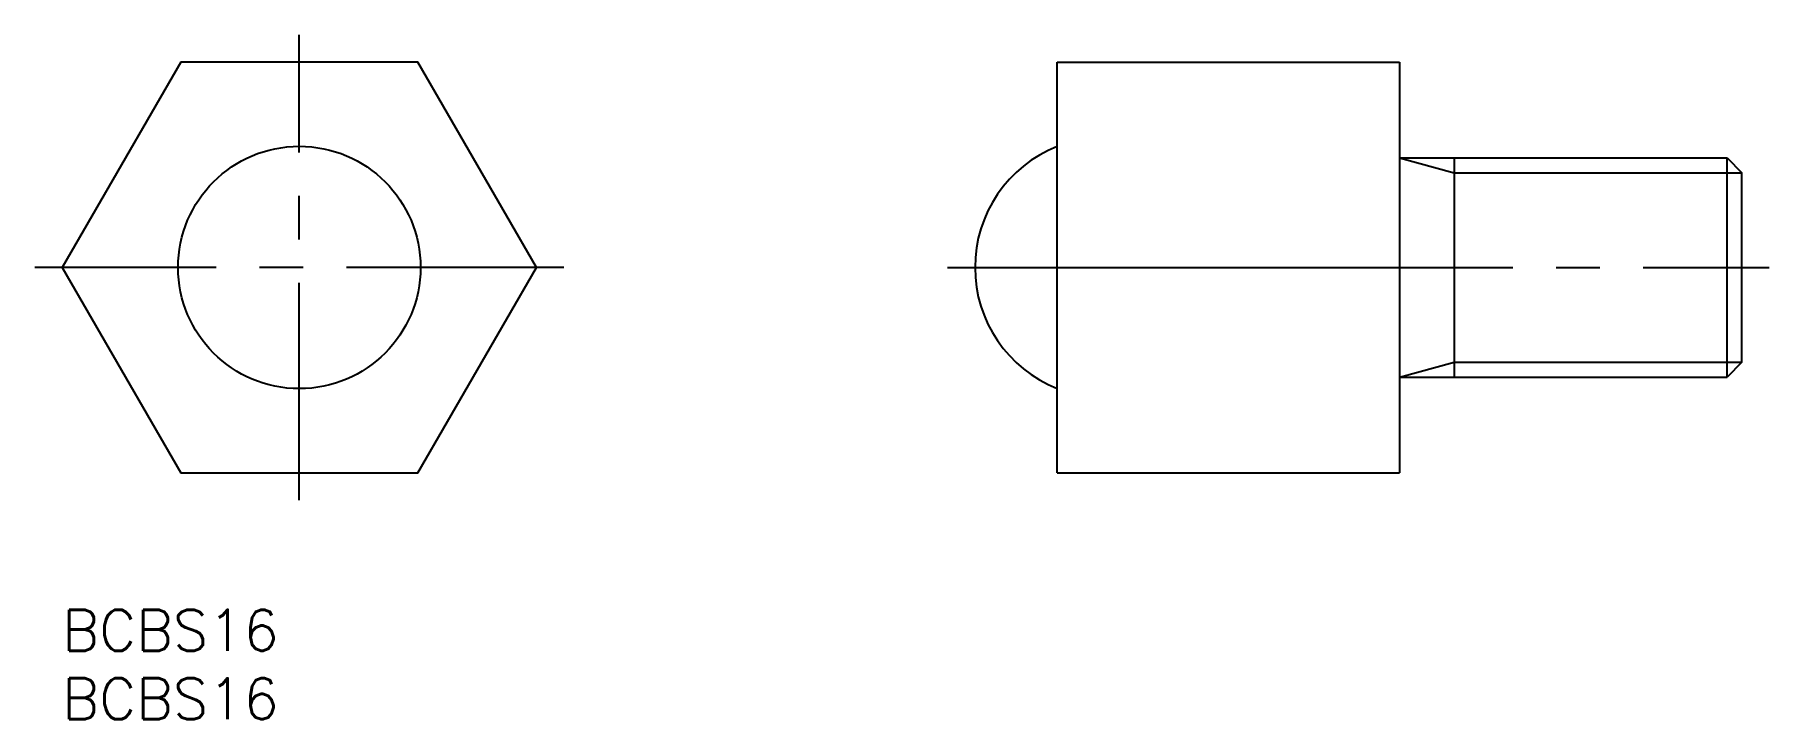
# Model space of a CAD drawing. Extents: x -2 to 125, y -8 to 42.
import ezdxf

# ---------------------------------------------------------------- set-up
doc = ezdxf.new("R2010")
doc.units = 0
doc.header["$LTSCALE"] = 0.5
doc.linetypes.add('CENTER', pattern=[50.8, 31.75, -6.35, 6.35, -6.35])
for name, color, linetype in [('MSM_CENTER', 1, 'CENTER'), ('MSM_CONTINUOUS', 7, 'CONTINUOUS'), ('MSM_NARROW', 5, 'CONTINUOUS'), ('MSM_PART_NUMBER', 7, 'CONTINUOUS')]:
    doc.layers.add(name, color=color, linetype=linetype)
doc.styles.get("Standard").update_dxf_attribs({"font": 'txt.shx', "height": 3, "bigfont": 'bigfont.shx'})

# ---------------------------------------------------------------- blocks, each defined once
blk = doc.blocks.new('*U4')
at = {"layer": 'MSM_PART_NUMBER'}
blk.add_text('BCBS16', height=3, dxfattribs=at).set_placement((0, -3))
blk = doc.blocks.new('*U5')
at = {"layer": 'MSM_PART_NUMBER'}
blk.add_text('BCBS16', height=3, dxfattribs=at).set_placement((0, -8))

msp = doc.modelspace()

# ---------------------------------------------------------------- linework, layer by layer
at = {"layer": 'MSM_CENTER'}
for p, q in [((17.32, 8), (17.32, 42)), ((36.64, 25), (-2, 25)), ((64.64, 25), (124.64, 25))]:
    msp.add_line(p, q, dxfattribs=at)
at = {"layer": 'MSM_CONTINUOUS'}
for p, q in [((8.66, 40), (0, 25)), ((25.98, 40), (8.66, 40)), ((34.64, 25), (25.98, 40)), ((72.64, 10), (72.64, 40)), ((72.64, 40), (97.64, 40)), ((97.64, 40), (97.64, 10)), ((97.64, 33), (121.56, 33)), ((101.64, 33), (101.64, 17)), ((121.56, 17), (121.56, 33)), ((121.56, 33), (122.64, 31.92)), ((122.64, 18.08), (122.64, 31.92)), ((0, 25), (8.66, 10)), ((25.98, 10), (34.64, 25)), ((72.64, 25), (97.64, 25)), ((122.64, 18.08), (121.56, 17)), ((97.64, 17), (121.56, 17)), ((8.66, 10), (25.98, 10)), ((72.64, 10), (97.64, 10))]:
    msp.add_line(p, q, dxfattribs=at)
msp.add_circle((17.32, 25), 8.85, dxfattribs=at)
msp.add_arc((76.17, 25), 9.52, 111.7205, 248.2795, dxfattribs=at)
at = {"layer": 'MSM_NARROW'}
for p, q in [((97.64, 33), (101.64, 31.92)), ((101.64, 31.92), (122.64, 31.92)), ((97.64, 17), (101.64, 18.08)), ((101.64, 18.08), (122.64, 18.08))]:
    msp.add_line(p, q, dxfattribs=at)

# ---------------------------------------------------------------- block references
at = {"layer": 'MSM_CONTINUOUS'}
for name in ['*U4', '*U5']:
    msp.add_blockref(name, (0, 0), dxfattribs=at)

doc.saveas('drawing.dxf')
